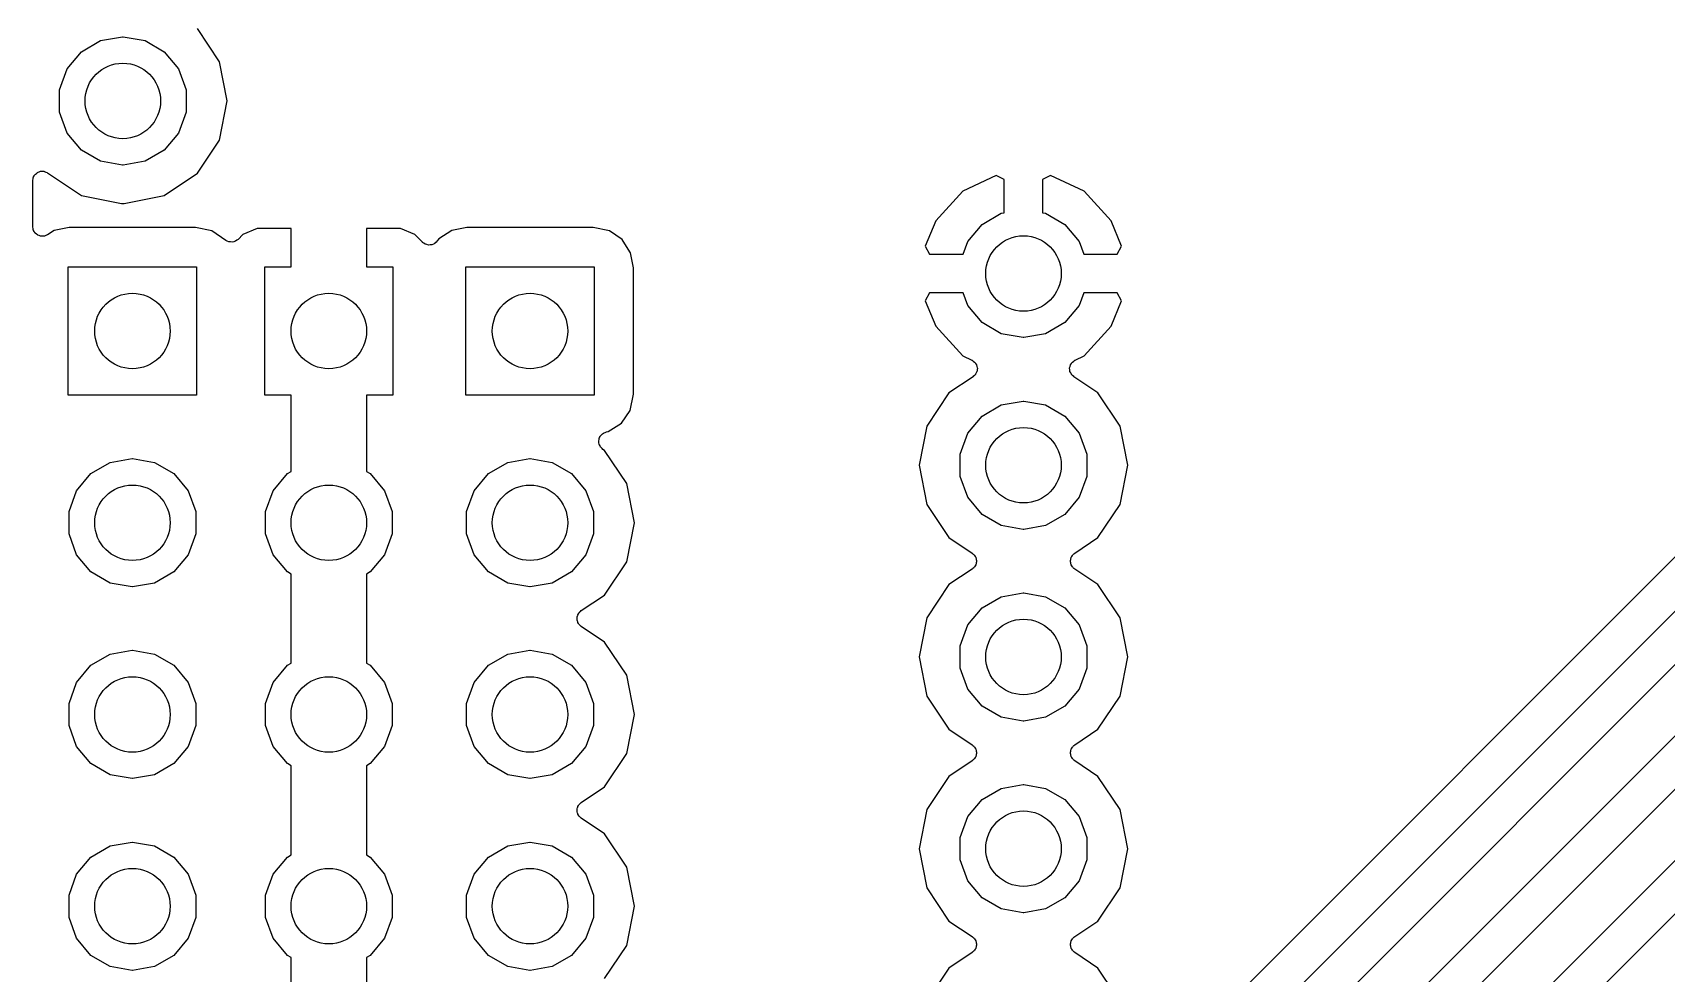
# Model space of a CAD drawing. Extents: x 10 to 287, y -200 to -10.
# Drawn here: x 62.81 to 84.47, y -96.39 to -83.93 of the extents above; entities that cross this region are included whole.
import ezdxf

# ---------------------------------------------------------------- set-up
doc = ezdxf.new("R2010")
doc.units = 0
doc.header["$MEASUREMENT"] = 0
doc.layers.add('BLACK', color=7, linetype='CONTINUOUS')

msp = doc.modelspace()

# ---------------------------------------------------------------- linework, layer by layer
at = {"layer": 'Black'}
for p, q in [((93.0578, -82.4002), (78.5476, -96.9104)), ((78.5632, -97.6132), (93.603, -82.5734)), ((94.0298, -82.8538), (78.99, -97.8936)), ((79.7062, -98.1212), (94.492, -83.3354)), ((80.7222, -98.7562), (96.016, -83.4624)), ((94.9188, -83.6158), (80.133, -98.4016)), ((96.4428, -83.7428), (81.149, -99.0366)), ((63.714, -84.0373), (64.0048, -83.986)), ((64.0048, -83.986), (64.0112, -83.986)), ((64.0112, -83.986), (64.302, -84.0373)), ((65.2894, -84.3173), (64.9956, -83.8775)), ((63.2686, -84.411), (63.4584, -84.1849)), ((63.4584, -84.1849), (63.714, -84.0373)), ((64.302, -84.0373), (64.5576, -84.1849)), ((64.5576, -84.1849), (64.7474, -84.411)), ((63.1677, -84.6884), (63.2686, -84.411)), ((64.7474, -84.411), (64.8483, -84.6884)), ((65.3926, -84.836), (65.2894, -84.3173)), ((63.1677, -84.9836), (63.1677, -84.6884)), ((64.8483, -84.6884), (64.8483, -84.9836)), ((65.2894, -85.3547), (65.3926, -84.836)), ((63.2686, -85.261), (63.1677, -84.9836)), ((64.8483, -84.9836), (64.7474, -85.261)), ((63.4584, -85.4871), (63.2686, -85.261)), ((64.7474, -85.261), (64.5576, -85.4871)), ((63.714, -85.6347), (63.4584, -85.4871)), ((64.5576, -85.4871), (64.302, -85.6347)), ((64.9956, -85.7945), (65.2894, -85.3547)), ((64.0048, -85.686), (63.714, -85.6347)), ((64.0112, -85.686), (64.0048, -85.686)), ((64.302, -85.6347), (64.0112, -85.686)), ((62.813, -85.8935), (62.8137, -85.8894)), ((62.813, -86.5014), (62.813, -85.8935)), ((62.8133, -85.8852), (62.8175, -85.8678)), ((62.8137, -85.8894), (62.8133, -85.8852)), ((62.8175, -85.8678), (62.8207, -85.8501)), ((62.8207, -85.8501), (62.8228, -85.8464)), ((62.8228, -85.8464), (62.8238, -85.8424)), ((62.8238, -85.8424), (62.8337, -85.8274)), ((62.8337, -85.8274), (62.8427, -85.8119)), ((62.8427, -85.8119), (62.8459, -85.8092)), ((62.8459, -85.8092), (62.8483, -85.8057)), ((62.8483, -85.8057), (62.8627, -85.7951)), ((62.8627, -85.7951), (62.8765, -85.7835)), ((62.8765, -85.7835), (62.8804, -85.7821)), ((62.8804, -85.7821), (62.8838, -85.7796)), ((62.8838, -85.7796), (62.9011, -85.7746)), ((62.9011, -85.7746), (62.9179, -85.7684)), ((62.9179, -85.7684), (62.9221, -85.7684)), ((62.9221, -85.7684), (62.9262, -85.7673)), ((62.9262, -85.7673), (62.9441, -85.7684)), ((62.9441, -85.7684), (62.9621, -85.7684)), ((62.9621, -85.7684), (62.966, -85.7699)), ((62.966, -85.7699), (62.9702, -85.7701)), ((62.9702, -85.7701), (62.9866, -85.7774)), ((62.9866, -85.7774), (63.0035, -85.7835)), ((63.0035, -85.7835), (63.0067, -85.7862)), ((63.0067, -85.7862), (63.0106, -85.7879)), ((63.0106, -85.7879), (63.4602, -86.0883)), ((64.5558, -86.0883), (64.9956, -85.7945)), ((75.586, -85.8223), (75.1415, -86.031)), ((75.692, -85.878), (75.586, -85.8223)), ((75.692, -86.3162), (75.692, -85.878)), ((76.306, -85.8223), (76.2, -85.878)), ((76.2, -85.878), (76.2, -86.3162)), ((76.7505, -86.031), (76.306, -85.8223)), ((63.4602, -86.0883), (63.9914, -86.194)), ((64.0246, -86.194), (64.5558, -86.0883)), ((75.1415, -86.031), (74.7832, -86.4242)), ((77.1088, -86.4242), (76.7505, -86.031)), ((63.9914, -86.194), (64.0246, -86.194)), ((75.3964, -86.4709), (75.652, -86.3233)), ((75.652, -86.3233), (75.692, -86.3162)), ((76.2, -86.3162), (76.24, -86.3233)), ((76.24, -86.3233), (76.4956, -86.4709)), ((62.8135, -86.5045), (62.813, -86.5014)), ((62.8131, -86.5075), (62.8135, -86.5045)), ((62.8174, -86.5261), (62.8131, -86.5075)), ((62.8207, -86.5449), (62.8174, -86.5261)), ((62.8222, -86.5475), (62.8207, -86.5449)), ((62.8229, -86.5506), (62.8222, -86.5475)), ((62.8332, -86.5666), (62.8229, -86.5506)), ((62.8427, -86.5831), (62.8332, -86.5666)), ((62.8451, -86.585), (62.8427, -86.5831)), ((62.8468, -86.5876), (62.8451, -86.585)), ((62.8619, -86.5992), (62.8468, -86.5876)), ((62.8765, -86.6114), (62.8619, -86.5992)), ((62.8794, -86.6125), (62.8765, -86.6114)), ((62.8819, -86.6143), (62.8794, -86.6125)), ((62.9001, -86.62), (62.8819, -86.6143)), ((63.0035, -86.6114), (62.9856, -86.6179)), ((63.0059, -86.6094), (63.0035, -86.6114)), ((63.0087, -86.6082), (63.0059, -86.6094)), ((63.0975, -86.5511), (63.0087, -86.6082)), ((63.2968, -86.5136), (63.0975, -86.5511)), ((64.9723, -86.5136), (63.2968, -86.5136)), ((65.1865, -86.5569), (64.9723, -86.5136)), ((65.3732, -86.6845), (65.1865, -86.5569)), ((65.6007, -86.6033), (65.5346, -86.6694)), ((65.7875, -86.526), (65.6007, -86.6033)), ((66.2385, -86.526), (65.7875, -86.526)), ((66.2385, -87.034), (66.2385, -86.526)), ((67.6895, -86.526), (67.2385, -86.526)), ((67.2385, -86.526), (67.2385, -87.034)), ((67.8763, -86.6033), (67.6895, -86.526)), ((67.9811, -86.7082), (67.8763, -86.6033)), ((68.368, -86.5511), (68.1944, -86.6628)), ((68.5673, -86.5136), (68.368, -86.5511)), ((70.2428, -86.5136), (68.5673, -86.5136)), ((70.457, -86.5569), (70.2428, -86.5136)), ((70.6267, -86.6729), (70.457, -86.5569)), ((74.7832, -86.4242), (74.6447, -86.7586)), ((75.2066, -86.697), (75.3964, -86.4709)), ((76.4956, -86.4709), (76.6854, -86.697)), ((77.2473, -86.7586), (77.1088, -86.4242)), ((62.9179, -86.6265), (62.9001, -86.62)), ((62.921, -86.6265), (62.9179, -86.6265)), ((62.924, -86.6274), (62.921, -86.6265)), ((62.943, -86.6265), (62.924, -86.6274)), ((62.9621, -86.6265), (62.943, -86.6265)), ((62.965, -86.6254), (62.9621, -86.6265)), ((62.9681, -86.6253), (62.965, -86.6254)), ((62.9856, -86.6179), (62.9681, -86.6253)), ((65.3926, -86.6933), (65.3732, -86.6845)), ((65.412, -86.7023), (65.3926, -86.6933)), ((65.4127, -86.7024), (65.412, -86.7023)), ((65.4134, -86.7027), (65.4127, -86.7024)), ((65.4347, -86.7043), (65.4134, -86.7027)), ((65.4559, -86.7062), (65.4347, -86.7043)), ((65.4566, -86.706), (65.4559, -86.7062)), ((65.4573, -86.706), (65.4566, -86.706)), ((65.4779, -86.7003), (65.4573, -86.706)), ((65.4985, -86.6947), (65.4779, -86.7003)), ((65.4991, -86.6943), (65.4985, -86.6947)), ((65.4998, -86.6941), (65.4991, -86.6943)), ((65.5172, -86.6817), (65.4998, -86.6941)), ((65.5346, -86.6694), (65.5172, -86.6817)), ((67.9817, -86.7086), (67.9811, -86.7082)), ((67.9822, -86.7092), (67.9817, -86.7086)), ((67.9998, -86.7213), (67.9822, -86.7092)), ((68.0173, -86.7335), (67.9998, -86.7213)), ((68.018, -86.7337), (68.0173, -86.7335)), ((68.0186, -86.7341), (68.018, -86.7337)), ((68.0392, -86.7394), (68.0186, -86.7341)), ((68.0599, -86.7449), (68.0392, -86.7394)), ((68.0606, -86.7449), (68.0599, -86.7449)), ((68.0613, -86.745), (68.0606, -86.7449)), ((68.0826, -86.7429), (68.0613, -86.745)), ((68.1038, -86.7411), (68.0826, -86.7429)), ((68.1045, -86.7408), (68.1038, -86.7411)), ((68.1052, -86.7407), (68.1045, -86.7408)), ((68.1245, -86.7314), (68.1052, -86.7407)), ((68.1438, -86.7224), (68.1245, -86.7314)), ((68.1443, -86.7219), (68.1438, -86.7224)), ((68.145, -86.7216), (68.1443, -86.7219)), ((68.1599, -86.7063), (68.145, -86.7216)), ((68.175, -86.6912), (68.1599, -86.7063)), ((68.1753, -86.6906), (68.175, -86.6912)), ((68.1758, -86.69), (68.1753, -86.6906)), ((68.1944, -86.6628), (68.1758, -86.69)), ((70.7303, -86.8338), (70.6267, -86.6729)), ((74.6447, -86.7586), (74.7024, -86.868)), ((75.1444, -86.868), (75.2066, -86.697)), ((76.6854, -86.697), (76.7476, -86.868)), ((77.1896, -86.868), (77.2473, -86.7586)), ((63.285, -88.734), (63.285, -87.034)), ((63.285, -87.034), (64.985, -87.034)), ((64.985, -87.034), (64.985, -88.734)), ((65.8885, -88.734), (65.8885, -87.034)), ((65.8885, -87.034), (66.2385, -87.034)), ((67.2385, -87.034), (67.5885, -87.034)), ((67.5885, -87.034), (67.5885, -88.734)), ((68.5555, -88.734), (68.5555, -87.034)), ((68.5555, -87.034), (70.2555, -87.034)), ((70.2555, -87.034), (70.2555, -88.734)), ((70.7384, -86.8465), (70.7303, -86.8338)), ((70.7759, -87.0458), (70.7384, -86.8465)), ((70.7759, -88.7213), (70.7759, -87.0458)), ((74.7024, -86.868), (75.1444, -86.868)), ((76.7476, -86.868), (77.1896, -86.868)), ((74.7024, -87.376), (74.6447, -87.4854)), ((75.1444, -87.376), (74.7024, -87.376)), ((75.2066, -87.547), (75.1444, -87.376)), ((76.7476, -87.376), (76.6854, -87.547)), ((77.1896, -87.376), (76.7476, -87.376)), ((77.2473, -87.4854), (77.1896, -87.376)), ((74.6447, -87.4854), (74.7832, -87.8198)), ((75.3964, -87.7731), (75.2066, -87.547)), ((76.6854, -87.547), (76.4956, -87.7731)), ((77.1088, -87.8198), (77.2473, -87.4854)), ((74.7832, -87.8198), (75.1415, -88.213)), ((75.652, -87.9207), (75.3964, -87.7731)), ((76.4956, -87.7731), (76.24, -87.9207)), ((76.7505, -88.213), (77.1088, -87.8198)), ((75.9428, -87.972), (75.652, -87.9207)), ((75.9492, -87.972), (75.9428, -87.972)), ((76.24, -87.9207), (75.9492, -87.972)), ((75.1415, -88.213), (75.2615, -88.2693)), ((75.2615, -88.2693), (75.2625, -88.2701)), ((75.2625, -88.2701), (75.2637, -88.2704)), ((75.2637, -88.2704), (75.2806, -88.2827)), ((75.2806, -88.2827), (75.2976, -88.2947)), ((75.2976, -88.2947), (75.2983, -88.2957)), ((75.2983, -88.2957), (75.2993, -88.2965)), ((75.2993, -88.2965), (75.3109, -88.3138)), ((75.3109, -88.3138), (75.3228, -88.3309)), ((75.3228, -88.3309), (75.3231, -88.3321)), ((75.3231, -88.3321), (75.3238, -88.3331)), ((75.3238, -88.3331), (75.3288, -88.3534)), ((76.5632, -88.3534), (76.5682, -88.3331)), ((76.5682, -88.3331), (76.5689, -88.3321)), ((76.5689, -88.3321), (76.5692, -88.3309)), ((76.5692, -88.3309), (76.5811, -88.3138)), ((76.5811, -88.3138), (76.5927, -88.2965)), ((76.5927, -88.2965), (76.5937, -88.2957)), ((76.5937, -88.2957), (76.5944, -88.2947)), ((76.5944, -88.2947), (76.6114, -88.2827)), ((76.6114, -88.2827), (76.6283, -88.2704)), ((76.6283, -88.2704), (76.6295, -88.2701)), ((76.6295, -88.2701), (76.6305, -88.2693)), ((76.6305, -88.2693), (76.7505, -88.213)), ((75.2781, -88.4899), (74.9584, -88.7035)), ((75.279, -88.489), (75.2781, -88.4899)), ((75.2801, -88.4885), (75.279, -88.489)), ((75.2949, -88.4738), (75.2801, -88.4885)), ((75.31, -88.4594), (75.2949, -88.4738)), ((75.3105, -88.4583), (75.31, -88.4594)), ((75.3114, -88.4574), (75.3105, -88.4583)), ((75.3203, -88.4385), (75.3114, -88.4574)), ((75.3295, -88.4198), (75.3203, -88.4385)), ((75.3288, -88.3534), (75.3341, -88.3736)), ((75.3296, -88.4186), (75.3295, -88.4198)), ((75.3301, -88.4175), (75.3296, -88.4186)), ((75.332, -88.3967), (75.3301, -88.4175)), ((75.3343, -88.376), (75.332, -88.3967)), ((75.3341, -88.3736), (75.334, -88.3748)), ((75.334, -88.3748), (75.3343, -88.376)), ((76.5577, -88.376), (76.558, -88.3748)), ((76.56, -88.3967), (76.5577, -88.376)), ((76.5579, -88.3736), (76.5632, -88.3534)), ((76.558, -88.3748), (76.5579, -88.3736)), ((76.5619, -88.4175), (76.56, -88.3967)), ((76.5624, -88.4186), (76.5619, -88.4175)), ((76.5625, -88.4198), (76.5624, -88.4186)), ((76.5717, -88.4385), (76.5625, -88.4198)), ((76.5806, -88.4574), (76.5717, -88.4385)), ((76.5815, -88.4583), (76.5806, -88.4574)), ((76.582, -88.4594), (76.5815, -88.4583)), ((76.5971, -88.4738), (76.582, -88.4594)), ((76.6119, -88.4885), (76.5971, -88.4738)), ((76.613, -88.489), (76.6119, -88.4885)), ((76.6139, -88.4899), (76.613, -88.489)), ((76.9336, -88.7035), (76.6139, -88.4899)), ((64.985, -88.734), (63.285, -88.734)), ((66.2385, -88.734), (65.8885, -88.734)), ((66.2385, -89.7442), (66.2385, -88.734)), ((67.5885, -88.734), (67.2385, -88.734)), ((67.2385, -88.734), (67.2385, -89.7442)), ((70.2555, -88.734), (68.5555, -88.734)), ((70.7326, -88.9355), (70.7759, -88.7213)), ((74.9584, -88.7035), (74.6646, -89.1433)), ((77.2274, -89.1433), (76.9336, -88.7035)), ((70.6166, -89.1052), (70.7326, -88.9355)), ((75.3964, -89.0109), (75.652, -88.8633)), ((75.652, -88.8633), (75.9428, -88.812)), ((75.9428, -88.812), (75.9492, -88.812)), ((75.9492, -88.812), (76.24, -88.8633)), ((76.24, -88.8633), (76.4956, -89.0109)), ((70.443, -89.2169), (70.6166, -89.1052)), ((74.6646, -89.1433), (74.5614, -89.662)), ((75.2066, -89.237), (75.3964, -89.0109)), ((76.4956, -89.0109), (76.6854, -89.237)), ((77.3306, -89.662), (77.2274, -89.1433)), ((70.3161, -89.3476), (70.3169, -89.3427)), ((70.3192, -89.3645), (70.3161, -89.3476)), ((70.3163, -89.3378), (70.3204, -89.3211)), ((70.3169, -89.3427), (70.3163, -89.3378)), ((70.3211, -89.3817), (70.3192, -89.3645)), ((70.3204, -89.3211), (70.3232, -89.3041)), ((70.3233, -89.3861), (70.3211, -89.3817)), ((70.3232, -89.3041), (70.3256, -89.2998)), ((70.3242, -89.3909), (70.3233, -89.3861)), ((70.333, -89.4058), (70.3242, -89.3909)), ((70.3256, -89.2998), (70.3268, -89.295)), ((70.3268, -89.295), (70.3364, -89.2807)), ((70.3406, -89.4212), (70.333, -89.4058)), ((70.3364, -89.2807), (70.3448, -89.2656)), ((70.3442, -89.4247), (70.3406, -89.4212)), ((70.3467, -89.4289), (70.3442, -89.4247)), ((70.3448, -89.2656), (70.3486, -89.2624)), ((70.36, -89.4398), (70.3467, -89.4289)), ((70.3486, -89.2624), (70.3513, -89.2583)), ((70.3513, -89.2583), (70.3652, -89.2481)), ((70.3652, -89.2481), (70.3783, -89.2369)), ((70.3783, -89.2369), (70.3829, -89.2352)), ((70.3829, -89.2352), (70.3869, -89.2322)), ((70.3869, -89.2322), (70.4034, -89.2274)), ((70.4034, -89.2274), (70.4196, -89.2213)), ((70.4196, -89.2213), (70.443, -89.2169)), ((75.1057, -89.5144), (75.2066, -89.237)), ((76.6854, -89.237), (76.7863, -89.5144)), ((63.5854, -89.7729), (63.841, -89.6253)), ((63.841, -89.6253), (64.1318, -89.574)), ((64.1318, -89.574), (64.1382, -89.574)), ((64.1382, -89.574), (64.429, -89.6253)), ((64.429, -89.6253), (64.6846, -89.7729)), ((68.8559, -89.7729), (69.1115, -89.6253)), ((69.1115, -89.6253), (69.4023, -89.574)), ((69.4023, -89.574), (69.4087, -89.574)), ((69.4087, -89.574), (69.6995, -89.6253)), ((69.6995, -89.6253), (69.9551, -89.7729)), ((70.3725, -89.4517), (70.36, -89.4398)), ((70.3931, -89.4655), (70.3725, -89.4517)), ((70.6869, -89.9053), (70.3931, -89.4655)), ((75.1057, -89.8096), (75.1057, -89.5144)), ((76.7863, -89.5144), (76.7863, -89.8096)), ((63.3956, -89.999), (63.5854, -89.7729)), ((64.6846, -89.7729), (64.8744, -89.999)), ((65.9991, -89.999), (66.1889, -89.7729)), ((66.1889, -89.7729), (66.2385, -89.7442)), ((67.2385, -89.7442), (67.2881, -89.7729)), ((67.2881, -89.7729), (67.4779, -89.999)), ((68.6661, -89.999), (68.8559, -89.7729)), ((69.9551, -89.7729), (70.1449, -89.999)), ((74.5614, -89.662), (74.6646, -90.1807)), ((75.2066, -90.087), (75.1057, -89.8096)), ((76.7863, -89.8096), (76.6854, -90.087)), ((77.2274, -90.1807), (77.3306, -89.662)), ((63.2947, -90.2764), (63.3956, -89.999)), ((64.8744, -89.999), (64.9753, -90.2764)), ((65.8982, -90.2764), (65.9991, -89.999)), ((67.4779, -89.999), (67.5788, -90.2764)), ((68.5652, -90.2764), (68.6661, -89.999)), ((70.1449, -89.999), (70.2458, -90.2764)), ((70.7901, -90.424), (70.6869, -89.9053)), ((63.2947, -90.5716), (63.2947, -90.2764)), ((64.9753, -90.2764), (64.9753, -90.5716)), ((65.8982, -90.5716), (65.8982, -90.2764)), ((67.5788, -90.2764), (67.5788, -90.5716)), ((68.5652, -90.5716), (68.5652, -90.2764)), ((70.2458, -90.2764), (70.2458, -90.5716)), ((74.6646, -90.1807), (74.9584, -90.6205)), ((75.3964, -90.3131), (75.2066, -90.087)), ((76.6854, -90.087), (76.4956, -90.3131)), ((76.9336, -90.6205), (77.2274, -90.1807)), ((70.6869, -90.9427), (70.7901, -90.424)), ((75.652, -90.4607), (75.3964, -90.3131)), ((75.9428, -90.512), (75.652, -90.4607)), ((75.9492, -90.512), (75.9428, -90.512)), ((76.24, -90.4607), (75.9492, -90.512)), ((76.4956, -90.3131), (76.24, -90.4607)), ((63.3956, -90.849), (63.2947, -90.5716)), ((64.9753, -90.5716), (64.8744, -90.849)), ((65.9991, -90.849), (65.8982, -90.5716)), ((67.5788, -90.5716), (67.4779, -90.849)), ((68.6661, -90.849), (68.5652, -90.5716)), ((70.2458, -90.5716), (70.1449, -90.849)), ((74.9584, -90.6205), (75.2666, -90.8264)), ((76.6254, -90.8264), (76.9336, -90.6205)), ((63.5854, -91.0751), (63.3956, -90.849)), ((64.8744, -90.849), (64.6846, -91.0751)), ((66.1889, -91.0751), (65.9991, -90.849)), ((67.4779, -90.849), (67.2881, -91.0751)), ((68.8559, -91.0751), (68.6661, -90.849)), ((70.1449, -90.849), (69.9551, -91.0751)), ((70.3931, -91.3825), (70.6869, -90.9427)), ((75.2666, -90.8264), (75.2766, -90.836)), ((75.2766, -90.836), (75.2878, -90.8442)), ((75.2878, -90.8442), (75.2924, -90.8511)), ((75.2924, -90.8511), (75.2984, -90.8569)), ((75.2984, -90.8569), (75.3046, -90.8693)), ((75.3046, -90.8693), (75.3123, -90.8809)), ((75.3123, -90.8809), (75.3143, -90.889)), ((75.3143, -90.889), (75.318, -90.8965)), ((75.318, -90.8965), (75.3195, -90.9102)), ((75.3195, -90.9102), (75.3228, -90.9237)), ((75.3228, -90.9403), (75.3195, -90.9538)), ((75.3228, -90.9237), (75.3218, -90.932)), ((75.3218, -90.932), (75.3228, -90.9403)), ((76.5692, -90.9237), (76.5725, -90.9102)), ((76.5702, -90.932), (76.5692, -90.9237)), ((76.5692, -90.9403), (76.5702, -90.932)), ((76.5725, -90.9538), (76.5692, -90.9403)), ((76.5725, -90.9102), (76.574, -90.8965)), ((76.574, -90.8965), (76.5777, -90.889)), ((76.5777, -90.889), (76.5797, -90.8809)), ((76.5797, -90.8809), (76.5874, -90.8693)), ((76.5874, -90.8693), (76.5936, -90.8569)), ((76.5936, -90.8569), (76.5996, -90.8511)), ((76.5996, -90.8511), (76.6042, -90.8442)), ((76.6042, -90.8442), (76.6154, -90.836)), ((76.6154, -90.836), (76.6254, -90.8264)), ((63.841, -91.2227), (63.5854, -91.0751)), ((64.6846, -91.0751), (64.429, -91.2227)), ((66.2385, -91.1038), (66.1889, -91.0751)), ((66.2385, -92.2842), (66.2385, -91.1038)), ((67.2881, -91.0751), (67.2385, -91.1038)), ((67.2385, -91.1038), (67.2385, -92.2842)), ((69.1115, -91.2227), (68.8559, -91.0751)), ((69.9551, -91.0751), (69.6995, -91.2227)), ((75.2666, -91.0376), (74.9584, -91.2435)), ((75.2766, -91.028), (75.2666, -91.0376)), ((75.2878, -91.0198), (75.2766, -91.028)), ((75.2924, -91.0129), (75.2878, -91.0198)), ((75.2984, -91.0071), (75.2924, -91.0129)), ((75.3046, -90.9947), (75.2984, -91.0071)), ((75.3123, -90.9831), (75.3046, -90.9947)), ((75.3143, -90.975), (75.3123, -90.9831)), ((75.318, -90.9675), (75.3143, -90.975)), ((75.3195, -90.9538), (75.318, -90.9675)), ((76.574, -90.9675), (76.5725, -90.9538)), ((76.5777, -90.975), (76.574, -90.9675)), ((76.5797, -90.9831), (76.5777, -90.975)), ((76.5874, -90.9947), (76.5797, -90.9831)), ((76.5936, -91.0071), (76.5874, -90.9947)), ((76.5996, -91.0129), (76.5936, -91.0071)), ((76.6042, -91.0198), (76.5996, -91.0129)), ((76.6154, -91.028), (76.6042, -91.0198)), ((76.6254, -91.0376), (76.6154, -91.028)), ((76.9336, -91.2435), (76.6254, -91.0376)), ((64.1318, -91.274), (63.841, -91.2227)), ((64.1382, -91.274), (64.1318, -91.274)), ((64.429, -91.2227), (64.1382, -91.274)), ((69.4023, -91.274), (69.1115, -91.2227)), ((69.4087, -91.274), (69.4023, -91.274)), ((69.6995, -91.2227), (69.4087, -91.274)), ((74.9584, -91.2435), (74.6646, -91.6833)), ((75.652, -91.4033), (75.9428, -91.352)), ((75.9428, -91.352), (75.9492, -91.352)), ((75.9492, -91.352), (76.24, -91.4033)), ((77.2274, -91.6833), (76.9336, -91.2435)), ((70.0749, -91.598), (70.0849, -91.5884)), ((70.0849, -91.5884), (70.3931, -91.3825)), ((75.2066, -91.777), (75.3964, -91.5509)), ((75.3964, -91.5509), (75.652, -91.4033)), ((76.24, -91.4033), (76.4956, -91.5509)), ((76.4956, -91.5509), (76.6854, -91.777)), ((70.0287, -91.6857), (70.032, -91.6722)), ((70.0297, -91.694), (70.0287, -91.6857)), ((70.0287, -91.7023), (70.0297, -91.694)), ((70.032, -91.7158), (70.0287, -91.7023)), ((70.032, -91.6722), (70.0335, -91.6585)), ((70.0335, -91.7295), (70.032, -91.7158)), ((70.0335, -91.6585), (70.0372, -91.651)), ((70.0372, -91.737), (70.0335, -91.7295)), ((70.0372, -91.651), (70.0392, -91.6429)), ((70.0392, -91.7451), (70.0372, -91.737)), ((70.0392, -91.6429), (70.0469, -91.6313)), ((70.0469, -91.7567), (70.0392, -91.7451)), ((70.0469, -91.6313), (70.0531, -91.6189)), ((70.0531, -91.7691), (70.0469, -91.7567)), ((70.0531, -91.6189), (70.0591, -91.6131)), ((70.0591, -91.7749), (70.0531, -91.7691)), ((70.0591, -91.6131), (70.0637, -91.6062)), ((70.0637, -91.7818), (70.0591, -91.7749)), ((70.0637, -91.6062), (70.0749, -91.598)), ((70.0749, -91.79), (70.0637, -91.7818)), ((70.0849, -91.7996), (70.0749, -91.79)), ((70.3931, -92.0055), (70.0849, -91.7996)), ((74.6646, -91.6833), (74.5614, -92.202)), ((75.1057, -92.0544), (75.2066, -91.777)), ((76.6854, -91.777), (76.7863, -92.0544)), ((77.3306, -92.202), (77.2274, -91.6833)), ((70.6869, -92.4453), (70.3931, -92.0055)), ((63.5854, -92.3129), (63.841, -92.1653)), ((63.841, -92.1653), (64.1318, -92.114)), ((64.1318, -92.114), (64.1382, -92.114)), ((64.1382, -92.114), (64.429, -92.1653)), ((64.429, -92.1653), (64.6846, -92.3129)), ((68.8559, -92.3129), (69.1115, -92.1653)), ((69.1115, -92.1653), (69.4023, -92.114)), ((69.4023, -92.114), (69.4087, -92.114)), ((69.4087, -92.114), (69.6995, -92.1653)), ((69.6995, -92.1653), (69.9551, -92.3129)), ((74.5614, -92.202), (74.6646, -92.7207)), ((75.1057, -92.3496), (75.1057, -92.0544)), ((76.7863, -92.0544), (76.7863, -92.3496)), ((77.2274, -92.7207), (77.3306, -92.202)), ((63.3956, -92.539), (63.5854, -92.3129)), ((64.6846, -92.3129), (64.8744, -92.539)), ((65.9991, -92.539), (66.1889, -92.3129)), ((66.1889, -92.3129), (66.2385, -92.2842)), ((67.2385, -92.2842), (67.2881, -92.3129)), ((67.2881, -92.3129), (67.4779, -92.539)), ((68.6661, -92.539), (68.8559, -92.3129)), ((69.9551, -92.3129), (70.1449, -92.539)), ((70.7901, -92.964), (70.6869, -92.4453)), ((75.2066, -92.627), (75.1057, -92.3496)), ((76.7863, -92.3496), (76.6854, -92.627)), ((63.2947, -92.8164), (63.3956, -92.539)), ((64.8744, -92.539), (64.9753, -92.8164)), ((65.8982, -92.8164), (65.9991, -92.539)), ((67.4779, -92.539), (67.5788, -92.8164)), ((68.5652, -92.8164), (68.6661, -92.539)), ((70.1449, -92.539), (70.2458, -92.8164)), ((75.3964, -92.8531), (75.2066, -92.627)), ((76.6854, -92.627), (76.4956, -92.8531)), ((63.2947, -93.1116), (63.2947, -92.8164)), ((64.9753, -92.8164), (64.9753, -93.1116)), ((65.8982, -93.1116), (65.8982, -92.8164)), ((67.5788, -92.8164), (67.5788, -93.1116)), ((68.5652, -93.1116), (68.5652, -92.8164)), ((70.2458, -92.8164), (70.2458, -93.1116)), ((74.6646, -92.7207), (74.9584, -93.1605)), ((75.652, -93.0007), (75.3964, -92.8531)), ((76.4956, -92.8531), (76.24, -93.0007)), ((76.9336, -93.1605), (77.2274, -92.7207)), ((70.6869, -93.4827), (70.7901, -92.964)), ((75.9428, -93.052), (75.652, -93.0007)), ((75.9492, -93.052), (75.9428, -93.052)), ((76.24, -93.0007), (75.9492, -93.052)), ((63.3956, -93.389), (63.2947, -93.1116)), ((64.9753, -93.1116), (64.8744, -93.389)), ((65.9991, -93.389), (65.8982, -93.1116)), ((67.5788, -93.1116), (67.4779, -93.389)), ((68.6661, -93.389), (68.5652, -93.1116)), ((70.2458, -93.1116), (70.1449, -93.389)), ((74.9584, -93.1605), (75.2666, -93.3664)), ((76.6254, -93.3664), (76.9336, -93.1605)), ((63.5854, -93.6151), (63.3956, -93.389)), ((64.8744, -93.389), (64.6846, -93.6151)), ((66.1889, -93.6151), (65.9991, -93.389)), ((67.4779, -93.389), (67.2881, -93.6151)), ((68.8559, -93.6151), (68.6661, -93.389)), ((70.1449, -93.389), (69.9551, -93.6151)), ((70.3931, -93.9225), (70.6869, -93.4827)), ((75.2666, -93.3664), (75.2766, -93.376)), ((75.2766, -93.376), (75.2878, -93.3842)), ((75.2878, -93.3842), (75.2924, -93.3911)), ((75.2924, -93.3911), (75.2984, -93.3969)), ((75.2984, -93.3969), (75.3046, -93.4093)), ((75.3046, -93.5347), (75.2984, -93.5471)), ((75.3046, -93.4093), (75.3123, -93.4209)), ((75.3123, -93.5231), (75.3046, -93.5347)), ((75.3123, -93.4209), (75.3143, -93.429)), ((75.3143, -93.515), (75.3123, -93.5231)), ((75.3143, -93.429), (75.318, -93.4365)), ((75.318, -93.5075), (75.3143, -93.515)), ((75.318, -93.4365), (75.3195, -93.4502)), ((75.3195, -93.4938), (75.318, -93.5075)), ((75.3195, -93.4502), (75.3228, -93.4637)), ((75.3228, -93.4803), (75.3195, -93.4938)), ((75.3228, -93.4637), (75.3218, -93.472)), ((75.3218, -93.472), (75.3228, -93.4803)), ((76.5692, -93.4637), (76.5725, -93.4502)), ((76.5702, -93.472), (76.5692, -93.4637)), ((76.5692, -93.4803), (76.5702, -93.472)), ((76.5725, -93.4938), (76.5692, -93.4803)), ((76.5725, -93.4502), (76.574, -93.4365)), ((76.574, -93.5075), (76.5725, -93.4938)), ((76.574, -93.4365), (76.5777, -93.429)), ((76.5777, -93.515), (76.574, -93.5075)), ((76.5777, -93.429), (76.5797, -93.4209)), ((76.5797, -93.5231), (76.5777, -93.515)), ((76.5797, -93.4209), (76.5874, -93.4093)), ((76.5874, -93.5347), (76.5797, -93.5231)), ((76.5874, -93.4093), (76.5936, -93.3969)), ((76.5936, -93.5471), (76.5874, -93.5347)), ((76.5936, -93.3969), (76.5996, -93.3911)), ((76.5996, -93.3911), (76.6042, -93.3842)), ((76.6042, -93.3842), (76.6154, -93.376)), ((76.6154, -93.376), (76.6254, -93.3664)), ((63.841, -93.7627), (63.5854, -93.6151)), ((64.6846, -93.6151), (64.429, -93.7627)), ((66.2385, -93.6438), (66.1889, -93.6151)), ((66.2385, -94.8242), (66.2385, -93.6438)), ((67.2881, -93.6151), (67.2385, -93.6438)), ((67.2385, -93.6438), (67.2385, -94.8242)), ((69.1115, -93.7627), (68.8559, -93.6151)), ((69.9551, -93.6151), (69.6995, -93.7627)), ((75.2666, -93.5776), (74.9584, -93.7835)), ((75.2766, -93.568), (75.2666, -93.5776)), ((75.2878, -93.5598), (75.2766, -93.568)), ((75.2924, -93.5529), (75.2878, -93.5598)), ((75.2984, -93.5471), (75.2924, -93.5529)), ((76.5996, -93.5529), (76.5936, -93.5471)), ((76.6042, -93.5598), (76.5996, -93.5529)), ((76.6154, -93.568), (76.6042, -93.5598)), ((76.6254, -93.5776), (76.6154, -93.568)), ((76.9336, -93.7835), (76.6254, -93.5776)), ((64.1318, -93.814), (63.841, -93.7627)), ((64.1382, -93.814), (64.1318, -93.814)), ((64.429, -93.7627), (64.1382, -93.814)), ((69.4023, -93.814), (69.1115, -93.7627)), ((69.4087, -93.814), (69.4023, -93.814)), ((69.6995, -93.7627), (69.4087, -93.814)), ((70.0849, -94.1284), (70.3931, -93.9225)), ((74.9584, -93.7835), (74.6646, -94.2233)), ((75.3964, -94.0909), (75.652, -93.9433)), ((75.652, -93.9433), (75.9428, -93.892)), ((75.9428, -93.892), (75.9492, -93.892)), ((75.9492, -93.892), (76.24, -93.9433)), ((76.24, -93.9433), (76.4956, -94.0909)), ((77.2274, -94.2233), (76.9336, -93.7835)), ((70.0335, -94.1985), (70.0372, -94.191)), ((70.0372, -94.191), (70.0392, -94.1829)), ((70.0392, -94.1829), (70.0469, -94.1713)), ((70.0469, -94.1713), (70.0531, -94.1589)), ((70.0531, -94.1589), (70.0591, -94.1531)), ((70.0591, -94.1531), (70.0637, -94.1462)), ((70.0637, -94.1462), (70.0749, -94.138)), ((70.0749, -94.138), (70.0849, -94.1284)), ((75.2066, -94.317), (75.3964, -94.0909)), ((76.4956, -94.0909), (76.6854, -94.317)), ((70.0287, -94.2257), (70.032, -94.2122)), ((70.0297, -94.234), (70.0287, -94.2257)), ((70.0287, -94.2423), (70.0297, -94.234)), ((70.032, -94.2558), (70.0287, -94.2423)), ((70.032, -94.2122), (70.0335, -94.1985)), ((70.0335, -94.2695), (70.032, -94.2558)), ((70.0372, -94.277), (70.0335, -94.2695)), ((70.0392, -94.2851), (70.0372, -94.277)), ((70.0469, -94.2967), (70.0392, -94.2851)), ((70.0531, -94.3091), (70.0469, -94.2967)), ((70.0591, -94.3149), (70.0531, -94.3091)), ((70.0637, -94.3218), (70.0591, -94.3149)), ((70.0749, -94.33), (70.0637, -94.3218)), ((70.0849, -94.3396), (70.0749, -94.33)), ((70.3931, -94.5455), (70.0849, -94.3396)), ((74.6646, -94.2233), (74.5614, -94.742)), ((75.1057, -94.5944), (75.2066, -94.317)), ((76.6854, -94.317), (76.7863, -94.5944)), ((77.3306, -94.742), (77.2274, -94.2233)), ((70.6869, -94.9853), (70.3931, -94.5455)), ((75.1057, -94.8896), (75.1057, -94.5944)), ((76.7863, -94.5944), (76.7863, -94.8896)), ((63.5854, -94.8529), (63.841, -94.7053)), ((63.841, -94.7053), (64.1318, -94.654)), ((64.1318, -94.654), (64.1382, -94.654)), ((64.1382, -94.654), (64.429, -94.7053)), ((64.429, -94.7053), (64.6846, -94.8529)), ((66.1889, -94.8529), (66.2385, -94.8242)), ((67.2385, -94.8242), (67.2881, -94.8529)), ((68.8559, -94.8529), (69.1115, -94.7053)), ((69.1115, -94.7053), (69.4023, -94.654)), ((69.4023, -94.654), (69.4087, -94.654)), ((69.4087, -94.654), (69.6995, -94.7053)), ((69.6995, -94.7053), (69.9551, -94.8529)), ((74.5614, -94.742), (74.6646, -95.2607)), ((77.2274, -95.2607), (77.3306, -94.742)), ((63.3956, -95.079), (63.5854, -94.8529)), ((64.6846, -94.8529), (64.8744, -95.079)), ((65.9991, -95.079), (66.1889, -94.8529)), ((67.2881, -94.8529), (67.4779, -95.079)), ((68.6661, -95.079), (68.8559, -94.8529)), ((69.9551, -94.8529), (70.1449, -95.079)), ((70.7901, -95.504), (70.6869, -94.9853)), ((75.2066, -95.167), (75.1057, -94.8896)), ((76.7863, -94.8896), (76.6854, -95.167)), ((63.2947, -95.3564), (63.3956, -95.079)), ((64.8744, -95.079), (64.9753, -95.3564)), ((65.8982, -95.3564), (65.9991, -95.079)), ((67.4779, -95.079), (67.5788, -95.3564)), ((68.5652, -95.3564), (68.6661, -95.079)), ((70.1449, -95.079), (70.2458, -95.3564)), ((74.6646, -95.2607), (74.9584, -95.7005)), ((75.3964, -95.3931), (75.2066, -95.167)), ((76.6854, -95.167), (76.4956, -95.3931)), ((76.9336, -95.7005), (77.2274, -95.2607)), ((63.2947, -95.6516), (63.2947, -95.3564)), ((64.9753, -95.3564), (64.9753, -95.6516)), ((65.8982, -95.6516), (65.8982, -95.3564)), ((67.5788, -95.3564), (67.5788, -95.6516)), ((68.5652, -95.6516), (68.5652, -95.3564)), ((70.2458, -95.3564), (70.2458, -95.6516)), ((75.652, -95.5407), (75.3964, -95.3931)), ((76.4956, -95.3931), (76.24, -95.5407)), ((63.3956, -95.929), (63.2947, -95.6516)), ((64.9753, -95.6516), (64.8744, -95.929)), ((65.9991, -95.929), (65.8982, -95.6516)), ((67.5788, -95.6516), (67.4779, -95.929)), ((68.6661, -95.929), (68.5652, -95.6516)), ((70.2458, -95.6516), (70.1449, -95.929)), ((70.6869, -96.0227), (70.7901, -95.504)), ((74.9584, -95.7005), (75.2666, -95.9064)), ((75.9428, -95.592), (75.652, -95.5407)), ((75.9492, -95.592), (75.9428, -95.592)), ((76.24, -95.5407), (75.9492, -95.592)), ((76.6254, -95.9064), (76.9336, -95.7005)), ((75.2666, -95.9064), (75.2766, -95.916)), ((75.2766, -95.916), (75.2878, -95.9242)), ((75.2878, -95.9242), (75.2924, -95.9311)), ((76.5996, -95.9311), (76.6042, -95.9242)), ((76.6042, -95.9242), (76.6154, -95.916)), ((76.6154, -95.916), (76.6254, -95.9064)), ((63.5854, -96.1551), (63.3956, -95.929)), ((64.8744, -95.929), (64.6846, -96.1551)), ((66.1889, -96.1551), (65.9991, -95.929)), ((67.4779, -95.929), (67.2881, -96.1551)), ((68.8559, -96.1551), (68.6661, -95.929)), ((70.1449, -95.929), (69.9551, -96.1551)), ((70.3931, -96.4625), (70.6869, -96.0227)), ((75.2666, -96.1176), (74.9584, -96.3235)), ((75.2766, -96.108), (75.2666, -96.1176)), ((75.2878, -96.0998), (75.2766, -96.108)), ((75.2924, -96.0929), (75.2878, -96.0998)), ((75.2924, -95.9311), (75.2984, -95.9369)), ((75.2984, -96.0871), (75.2924, -96.0929)), ((75.2984, -95.9369), (75.3046, -95.9493)), ((75.3046, -96.0747), (75.2984, -96.0871)), ((75.3046, -95.9493), (75.3123, -95.9609)), ((75.3123, -96.0631), (75.3046, -96.0747)), ((75.3123, -95.9609), (75.3143, -95.969)), ((75.3143, -96.055), (75.3123, -96.0631)), ((75.3143, -95.969), (75.318, -95.9765)), ((75.318, -96.0475), (75.3143, -96.055)), ((75.318, -95.9765), (75.3195, -95.9902)), ((75.3195, -96.0338), (75.318, -96.0475)), ((75.3195, -95.9902), (75.3228, -96.0037)), ((75.3228, -96.0203), (75.3195, -96.0338)), ((75.3228, -96.0037), (75.3218, -96.012)), ((75.3218, -96.012), (75.3228, -96.0203)), ((76.5692, -96.0037), (76.5725, -95.9902)), ((76.5702, -96.012), (76.5692, -96.0037)), ((76.5692, -96.0203), (76.5702, -96.012)), ((76.5725, -96.0338), (76.5692, -96.0203)), ((76.5725, -95.9902), (76.574, -95.9765)), ((76.574, -96.0475), (76.5725, -96.0338)), ((76.574, -95.9765), (76.5777, -95.969)), ((76.5777, -96.055), (76.574, -96.0475)), ((76.5777, -95.969), (76.5797, -95.9609)), ((76.5797, -96.0631), (76.5777, -96.055)), ((76.5797, -95.9609), (76.5874, -95.9493)), ((76.5874, -96.0747), (76.5797, -96.0631)), ((76.5874, -95.9493), (76.5936, -95.9369)), ((76.5936, -96.0871), (76.5874, -96.0747)), ((76.5936, -95.9369), (76.5996, -95.9311)), ((76.5996, -96.0929), (76.5936, -96.0871)), ((76.6042, -96.0998), (76.5996, -96.0929)), ((76.6154, -96.108), (76.6042, -96.0998)), ((76.6254, -96.1176), (76.6154, -96.108)), ((76.9336, -96.3235), (76.6254, -96.1176)), ((63.841, -96.3027), (63.5854, -96.1551)), ((64.1318, -96.354), (63.841, -96.3027)), ((64.1382, -96.354), (64.1318, -96.354)), ((64.429, -96.3027), (64.1382, -96.354)), ((64.6846, -96.1551), (64.429, -96.3027)), ((66.2385, -96.1838), (66.1889, -96.1551)), ((66.2385, -97.3642), (66.2385, -96.1838)), ((67.2881, -96.1551), (67.2385, -96.1838)), ((67.2385, -96.1838), (67.2385, -97.3642)), ((69.1115, -96.3027), (68.8559, -96.1551)), ((69.4023, -96.354), (69.1115, -96.3027)), ((69.4087, -96.354), (69.4023, -96.354)), ((69.6995, -96.3027), (69.4087, -96.354)), ((69.9551, -96.1551), (69.6995, -96.3027)), ((74.9584, -96.3235), (74.6646, -96.7633)), ((77.1573, -96.6584), (76.9336, -96.3235))]:
    msp.add_line(p, q, dxfattribs=at)
for centre in [(64.008, -84.836), (75.946, -87.122), (64.135, -87.884), (66.7385, -87.884), (69.4055, -87.884), (75.946, -89.662), (64.135, -90.424), (66.7385, -90.424), (69.4055, -90.424), (75.946, -92.202), (64.135, -92.964), (66.7385, -92.964), (69.4055, -92.964), (75.946, -94.742), (64.135, -95.504), (66.7385, -95.504), (69.4055, -95.504)]:
    msp.add_circle(centre, 0.5, dxfattribs=at)

doc.saveas('drawing.dxf')
